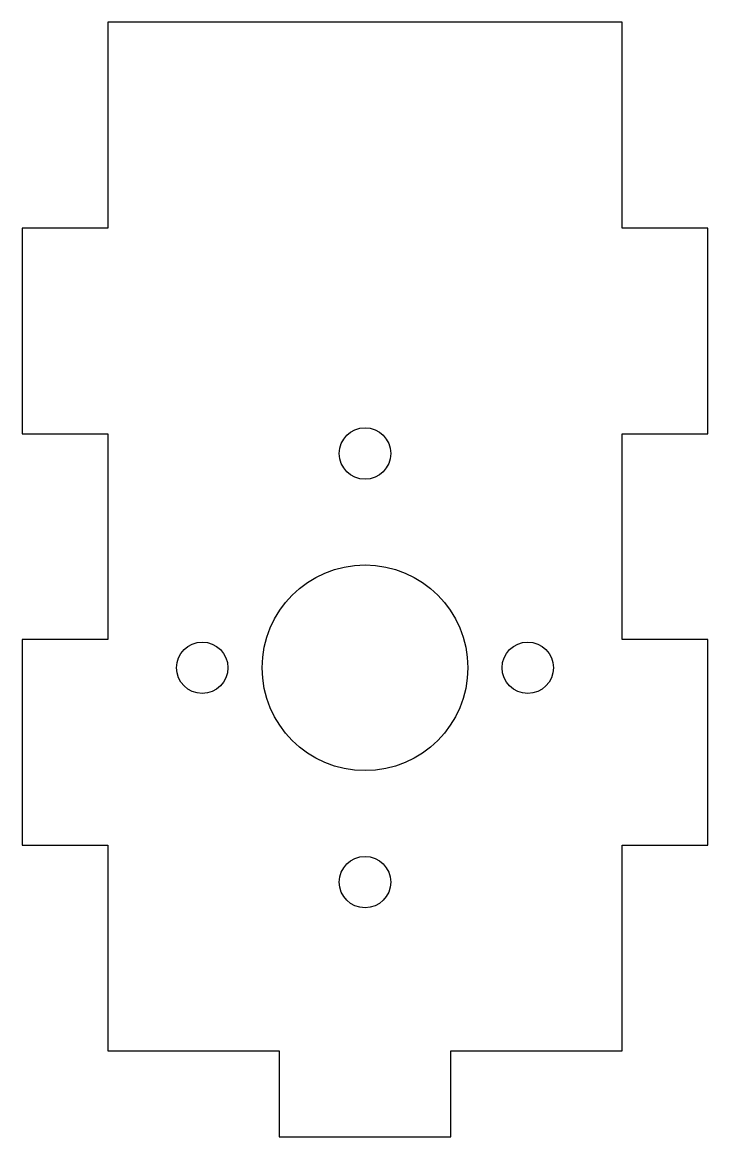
# Model space of a CAD drawing. Header units: millimetres. Extents: x -20 to 20, y 60 to 125.
import ezdxf

# ---------------------------------------------------------------- set-up
doc = ezdxf.new("R2010")
doc.units = ezdxf.units.MM
doc.layers.get('0').update_dxf_attribs({"linetype": 'CONTINUOUS'})

msp = doc.modelspace()

# ---------------------------------------------------------------- linework, layer by layer
msp.add_lwpolyline([(-15, 125), (-15, 113), (-20, 113), (-20, 101), (-15, 101), (-15, 89), (-20, 89), (-20, 77), (-15, 77), (-15, 65), (-5, 65), (-5, 60), (5, 60), (5, 65), (15, 65), (15, 77), (20, 77), (20, 89), (15, 89), (15, 101), (20, 101), (20, 113), (15, 113), (15, 125)], close=True)
for centre, radius in [((0, 99.85), 1.5), ((0, 87.35), 6), ((-9.5, 87.35), 1.5), ((9.5, 87.35), 1.5), ((0, 74.85), 1.5)]:
    msp.add_circle(centre, radius)

doc.saveas('drawing.dxf')
